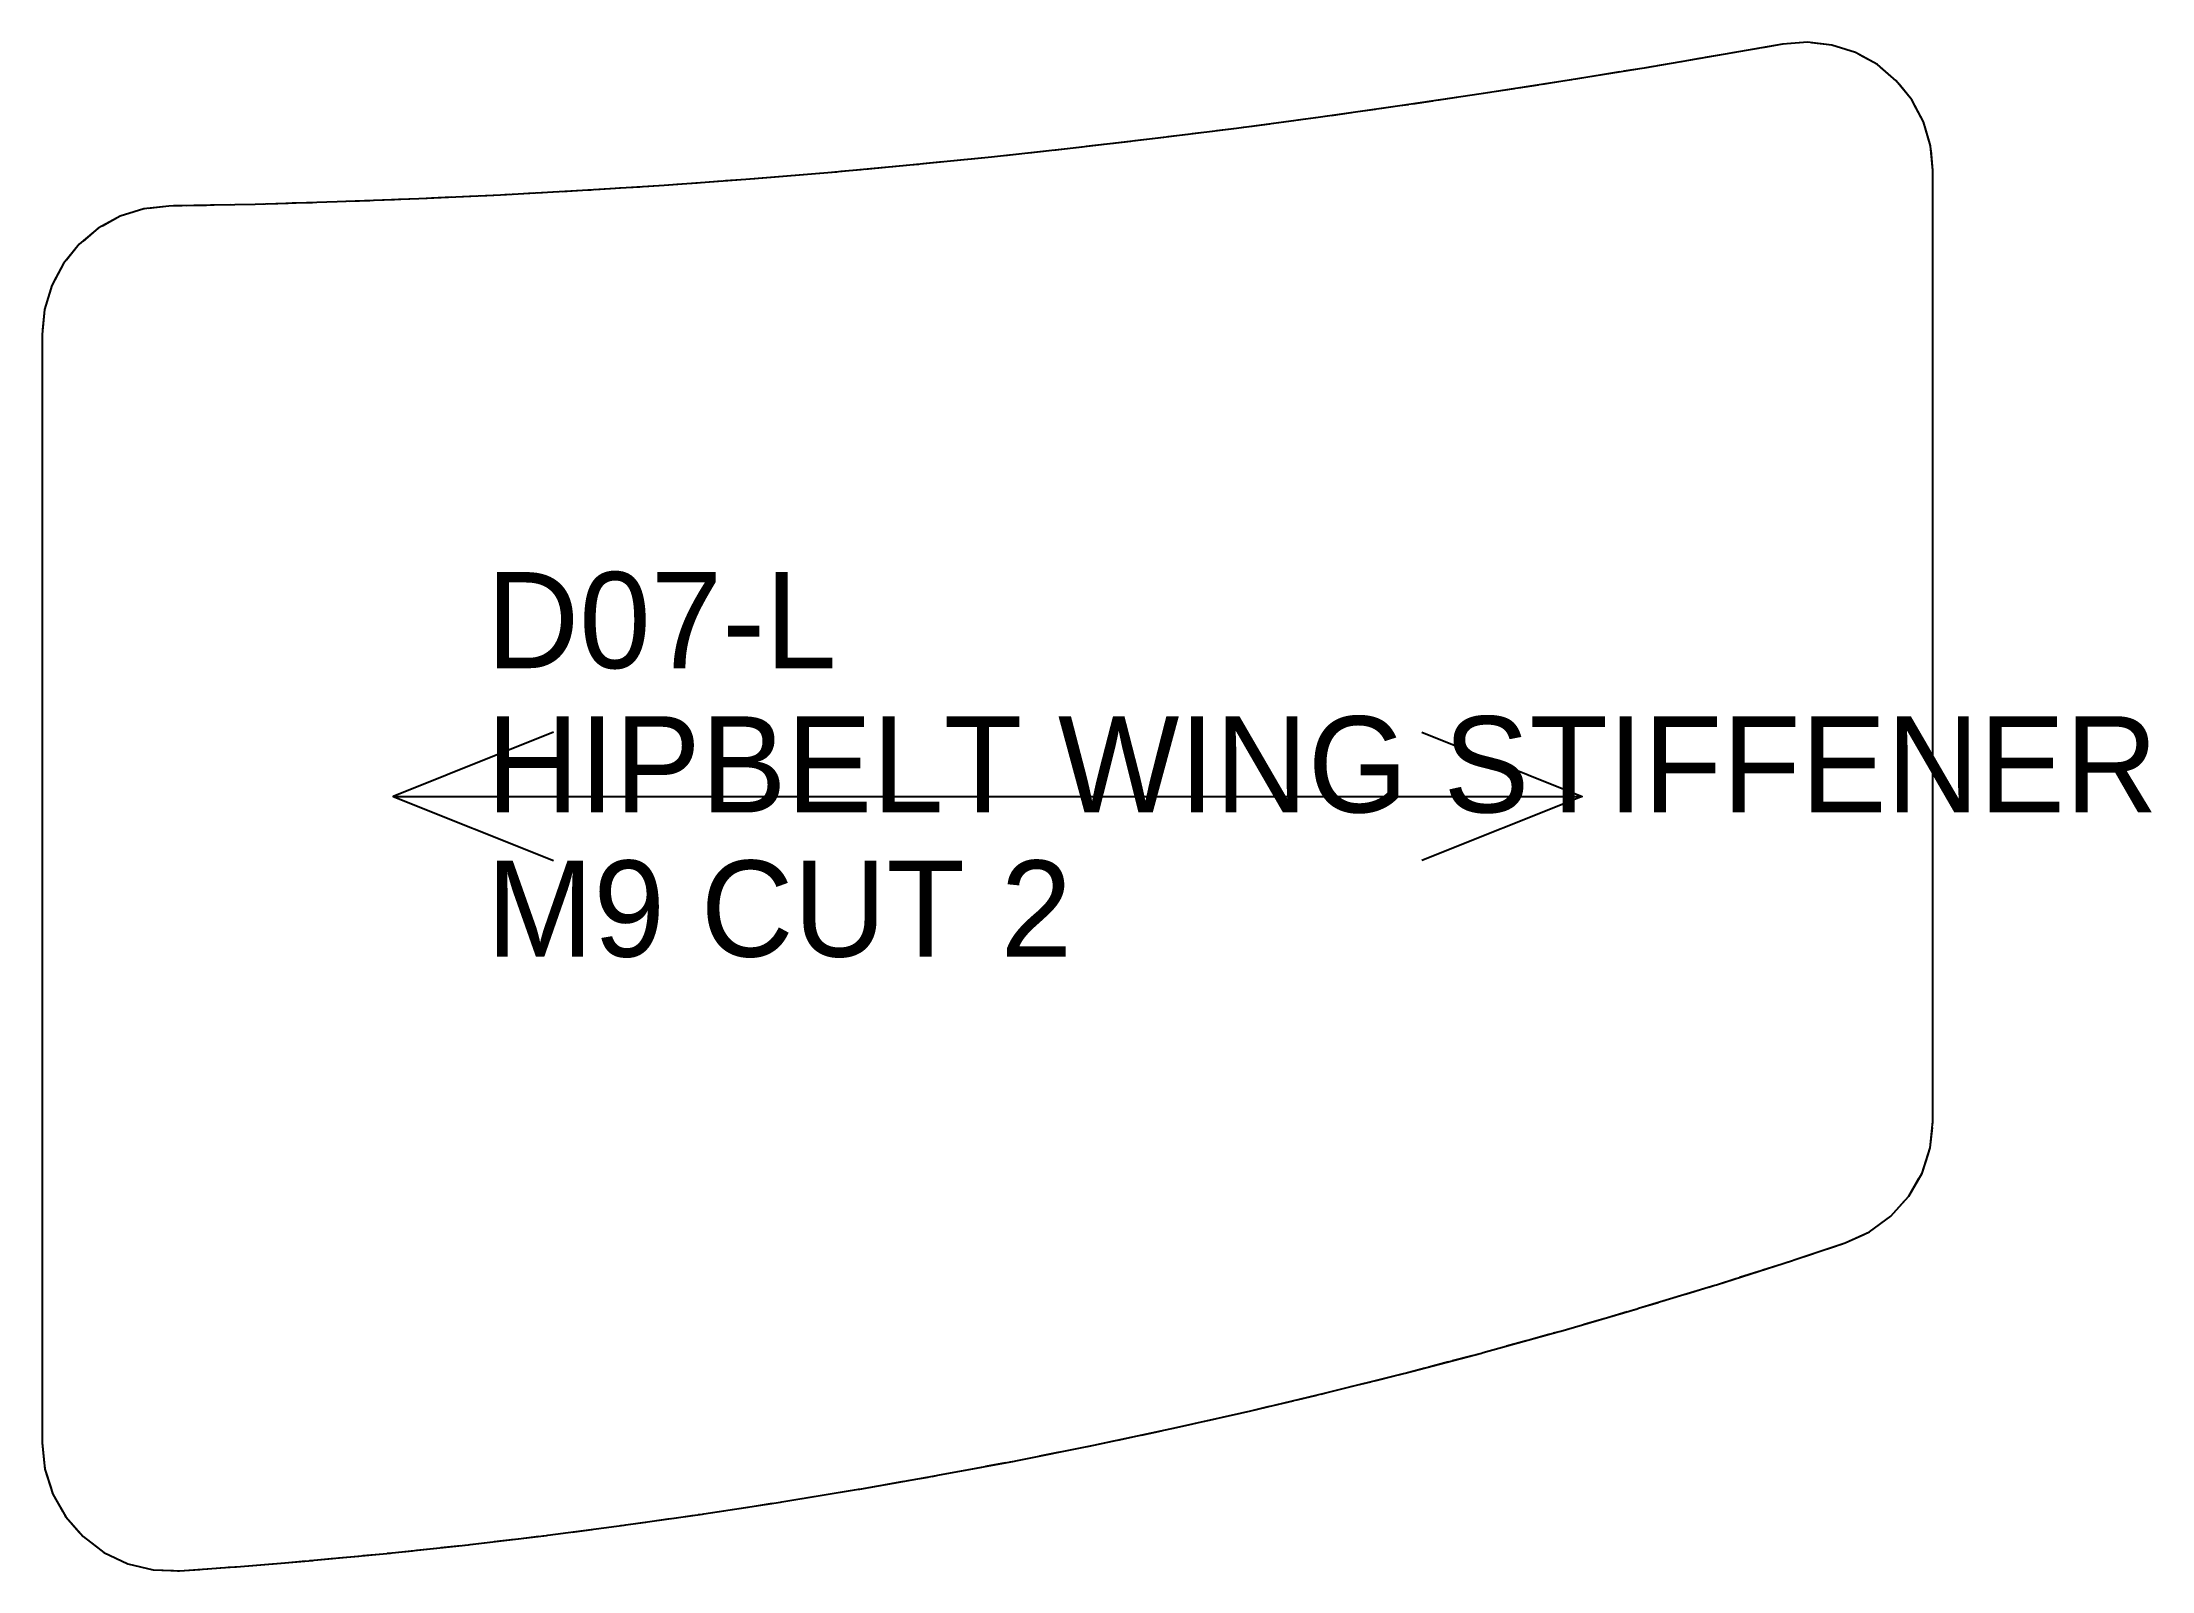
# Model space of a CAD drawing. Header units: millimetres. Extents: x 0 to 132, y 0 to 95.
import ezdxf

# ---------------------------------------------------------------- set-up
doc = ezdxf.new("R2010")
doc.units = ezdxf.units.MM
doc.linetypes.add('DASHED', pattern=[1.524, 1.27, -0.254])
for name, color, linetype in [('CUT', 7, 'CONTINUOUS'), ('GRAIN', 5, 'CONTINUOUS'), ('SEW', 1, 'DASHED'), ('TEXT', 2, 'CONTINUOUS')]:
    doc.layers.add(name, color=color, linetype=linetype)

msp = doc.modelspace()

# ---------------------------------------------------------------- linework, layer by layer
at = {"layer": 'CUT'}
msp.add_lwpolyline([(0, 77.15), (0, 7.98), (0.17, 6.35), (0.66, 4.79), (1.47, 3.36), (2.55, 2.13), (3.85, 1.14), (5.34, 0.44), (6.93, 0.05), (8.57, 0), (12.03, 0.25), (12.13, 0.25), (16.88, 0.65), (16.98, 0.66), (21.74, 1.11), (21.84, 1.12), (26.6, 1.63), (26.7, 1.64), (31.47, 2.21), (31.56, 2.22), (36.33, 2.85), (36.42, 2.86), (41.2, 3.54), (41.29, 3.55), (46.07, 4.29), (46.16, 4.3), (50.94, 5.09), (51.03, 5.1), (55.81, 5.94), (55.9, 5.96), (60.67, 6.85), (60.77, 6.87), (65.53, 7.82), (65.63, 7.84), (70.39, 8.85), (70.49, 8.87), (75.25, 9.94), (75.35, 9.97), (80.11, 11.1), (80.2, 11.12), (84.96, 12.31), (85.06, 12.34), (89.82, 13.59), (89.92, 13.62), (94.67, 14.94), (94.77, 14.96), (99.53, 16.35), (99.63, 16.38), (104.38, 17.82), (104.48, 17.85), (109.24, 19.37), (109.33, 19.4), (112.52, 20.46), (114.04, 21.15), (115.38, 22.13), (116.49, 23.37), (117.32, 24.82), (117.83, 26.4), (118, 28.05), (118, 87.38), (117.85, 88.92), (117.41, 90.41), (116.68, 91.78), (115.71, 92.98), (114.53, 93.98), (113.17, 94.73), (111.69, 95.2), (110.16, 95.38), (108.61, 95.26), (105.04, 94.63), (99.97, 93.77), (94.89, 92.94), (89.8, 92.15), (84.72, 91.4), (79.63, 90.68), (74.54, 90), (69.45, 89.37), (64.35, 88.77), (59.25, 88.21), (54.14, 87.7), (49.03, 87.23), (43.92, 86.82), (38.82, 86.44), (33.71, 86.12), (28.6, 85.84), (23.5, 85.61), (18.4, 85.41), (13.3, 85.26), (8.2, 85.16), (7.9, 85.15), (6.35, 84.98), (4.87, 84.52), (3.5, 83.77), (2.31, 82.77), (1.33, 81.57), (0.6, 80.19), (0.15, 78.7)], close=True, dxfattribs=at)
at = {"layer": 'GRAIN'}
msp.add_line((21.9, 48.32), (96.1, 48.32), dxfattribs=at)
for points in [[(31.9, 52.32), (21.9, 48.32), (31.9, 44.32)], [(86.1, 52.32), (96.1, 48.32), (86.1, 44.32)]]:
    msp.add_lwpolyline(points, dxfattribs=at)
at = {"layer": 'SEW'}
msp.add_lwpolyline([(0, 77.15), (0, 7.98), (0.17, 6.35), (0.66, 4.79), (1.47, 3.36), (2.55, 2.13), (3.85, 1.14), (5.34, 0.44), (6.93, 0.05), (8.57, 0), (12.03, 0.25), (12.13, 0.25), (16.88, 0.65), (16.98, 0.66), (21.74, 1.11), (21.84, 1.12), (26.6, 1.63), (26.7, 1.64), (31.47, 2.21), (31.56, 2.22), (36.33, 2.85), (36.42, 2.86), (41.2, 3.54), (41.29, 3.55), (46.07, 4.29), (46.16, 4.3), (50.94, 5.09), (51.03, 5.1), (55.81, 5.94), (55.9, 5.96), (60.67, 6.85), (60.77, 6.87), (65.53, 7.82), (65.63, 7.84), (70.39, 8.85), (70.49, 8.87), (75.25, 9.94), (75.35, 9.97), (80.11, 11.1), (80.2, 11.12), (84.96, 12.31), (85.06, 12.34), (89.82, 13.59), (89.92, 13.62), (94.67, 14.94), (94.77, 14.96), (99.53, 16.35), (99.63, 16.38), (104.38, 17.82), (104.48, 17.85), (109.24, 19.37), (109.33, 19.4), (112.52, 20.46), (114.04, 21.15), (115.38, 22.13), (116.49, 23.37), (117.32, 24.82), (117.83, 26.4), (118, 28.05), (118, 87.38), (117.85, 88.92), (117.41, 90.41), (116.68, 91.78), (115.71, 92.98), (114.53, 93.98), (113.17, 94.73), (111.69, 95.2), (110.16, 95.38), (108.61, 95.26), (105.04, 94.63), (99.97, 93.77), (94.89, 92.94), (89.8, 92.15), (84.72, 91.4), (79.63, 90.68), (74.54, 90), (69.45, 89.37), (64.35, 88.77), (59.25, 88.21), (54.14, 87.7), (49.03, 87.23), (43.92, 86.82), (38.82, 86.44), (33.71, 86.12), (28.6, 85.84), (23.5, 85.61), (18.4, 85.41), (13.3, 85.26), (8.2, 85.16), (7.9, 85.15), (6.35, 84.98), (4.87, 84.52), (3.5, 83.77), (2.31, 82.77), (1.33, 81.57), (0.6, 80.19), (0.15, 78.7)], close=True, dxfattribs=at)

# ---------------------------------------------------------------- texts
at = {"layer": 'TEXT'}
for s, p in [('D07-L', (27.72, 56.32)), ('HIPBELT WING STIFFENER', (27.72, 47.32)), ('M9 CUT 2', (27.72, 38.32))]:
    msp.add_text(s, height=6, dxfattribs=at).set_placement(p)

doc.saveas('drawing.dxf')
